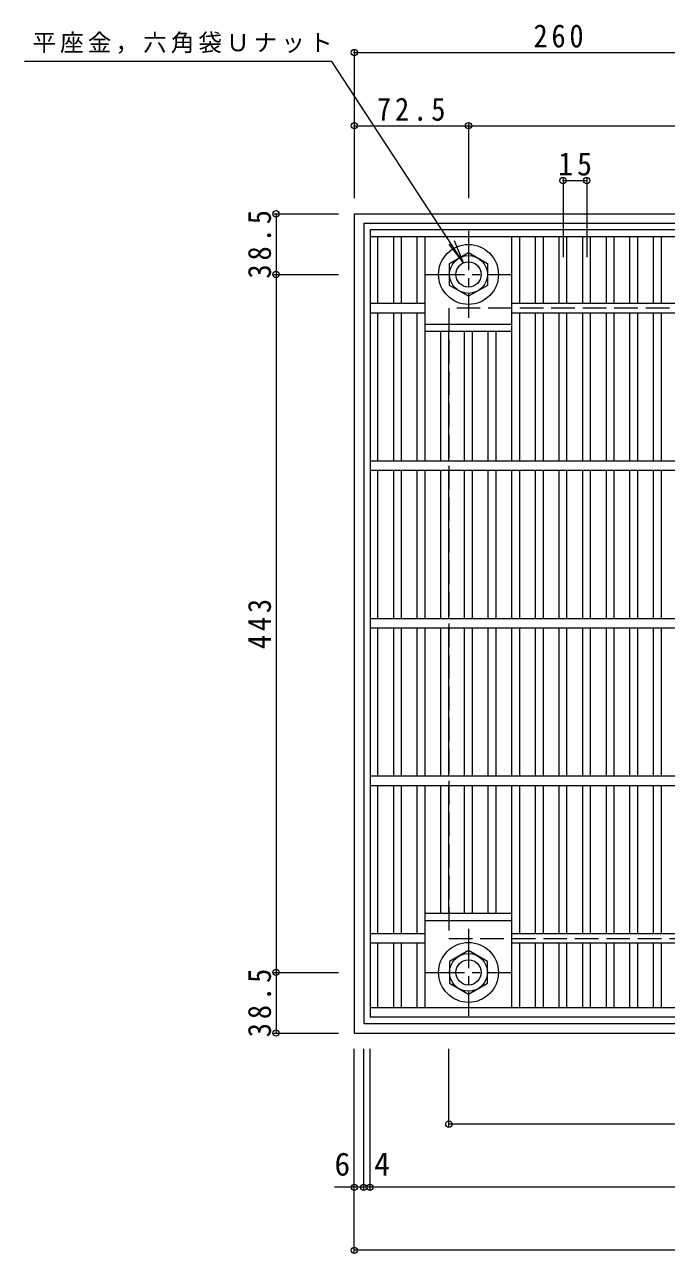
# Model space of a CAD drawing. Units: millimetres at full size, sheet at 1:5. Extents: x -830 to 783, y -691 to 667.
# Drawn here: x -830 to -422, y -200 to 580 of the extents above; entities that cross this region are included whole.
import ezdxf
from ezdxf.enums import TextEntityAlignment as Align

# ---------------------------------------------------------------- set-up
doc = ezdxf.new("R2010")
doc.units = ezdxf.units.MM
doc.header["$LTSCALE"] = 5
doc.header["$PDMODE"] = 32
doc.header["$PDSIZE"] = 4
doc.linetypes.add('CHAIN1', pattern=[8, 5, -1, 1, -1])
doc.linetypes.add('DASHED3', pattern=[4, 3, -1])
for name, color, linetype, lineweight in [('E-1', 2, 'Continuous', 9), ('E-2', 3, 'Continuous', 9), ('E-4', 7, 'Continuous', 9), ('E-5', 7, 'Continuous', 9)]:
    doc.layers.add(name, color=color, linetype=linetype, lineweight=lineweight)
doc.styles.add('ＭＳ ゴシック', font='')
doc.styles.get('ＭＳ ゴシック').set_extended_font_data('MS Gothic')

msp = doc.modelspace()

# ---------------------------------------------------------------- linework, layer by layer
at = {"layer": 'E-1'}
for p, q in [((-620.469, 460.109), (-100.469, 460.109)), ((-620.469, 460.109), (-620.469, -59.891)), ((-614.469, 454.109), (-106.469, 454.109)), ((-614.469, 454.109), (-614.469, -53.891)), ((-559.969, 428.537), (-547.969, 435.466)), ((-547.969, 435.466), (-535.969, 428.537)), ((-559.969, 414.681), (-559.969, 428.537)), ((-535.969, 428.537), (-535.969, 414.681)), ((-547.969, 407.752), (-559.969, 414.681)), ((-535.969, 414.681), (-547.969, 407.752)), ((-547.969, -7.535), (-559.969, -14.464)), ((-535.969, -14.464), (-547.969, -7.535)), ((-559.969, -14.464), (-559.969, -28.32)), ((-535.969, -28.32), (-535.969, -14.464)), ((-559.969, -28.32), (-547.969, -35.249)), ((-547.969, -35.249), (-535.969, -28.32)), ((-614.469, -53.891), (-106.469, -53.891)), ((-620.469, -59.891), (-100.469, -59.891))]:
    msp.add_line(p, q, dxfattribs=at)
at = {"layer": 'E-1', "linetype": 'CHAIN1'}
for p, q in [((-547.969, 449.246), (-547.969, 393.973)), ((-575.605, 421.609), (-520.332, 421.609)), ((-547.969, 6.244), (-547.969, -49.029)), ((-575.605, -21.392), (-520.332, -21.392))]:
    msp.add_line(p, q, dxfattribs=at)
at = {"layer": 'E-1', "linetype": 'DASHED3'}
msp.add_lwpolyline([(-560.469, 0.109), (-160.469, 0.109), (-160.469, 400.109), (-560.469, 400.109)], close=True, dxfattribs=at)
at = {"layer": 'E-1'}
for centre, radius in [((-547.969, 421.609), 19), ((-547.969, 421.609), 12), ((-547.969, 421.609), 8), ((-547.969, -21.392), 19), ((-547.969, -21.392), 12), ((-547.969, -21.392), 8)]:
    msp.add_circle(centre, radius, dxfattribs=at)
at = {"layer": 'E-2'}
for p, q in [((-610.469, 450.109), (-110.469, 450.109)), ((-610.469, 450.109), (-610.469, -49.891)), ((-610.469, 445.609), (-110.469, 445.609)), ((-605.469, 403.109), (-605.469, 445.609)), ((-595.469, 403.109), (-595.469, 445.609)), ((-590.469, 403.109), (-590.469, 445.609)), ((-580.469, 403.109), (-580.469, 445.609)), ((-575.469, 303.109), (-575.469, 445.609)), ((-520.469, 303.109), (-520.469, 445.609)), ((-515.469, 403.109), (-515.469, 445.609)), ((-505.469, 403.109), (-505.469, 445.609)), ((-500.469, 403.109), (-500.469, 445.609)), ((-490.469, 403.109), (-490.469, 445.609)), ((-485.469, 403.109), (-485.469, 445.609)), ((-475.469, 403.109), (-475.469, 445.609)), ((-470.469, 403.109), (-470.469, 445.609)), ((-460.469, 403.109), (-460.469, 445.609)), ((-455.469, 403.109), (-455.469, 445.609)), ((-445.469, 403.109), (-445.469, 445.609)), ((-440.469, 403.109), (-440.469, 445.609)), ((-430.469, 403.109), (-430.469, 445.609)), ((-425.469, 403.109), (-425.469, 445.609)), ((-575.469, 403.109), (-610.469, 403.109)), ((-200.469, 403.109), (-520.469, 403.109)), ((-575.469, 397.109), (-610.469, 397.109)), ((-605.469, 303.109), (-605.469, 397.109)), ((-595.469, 303.109), (-595.469, 397.109)), ((-590.469, 303.109), (-590.469, 397.109)), ((-580.469, 303.109), (-580.469, 397.109)), ((-575.469, 390.109), (-520.469, 390.109)), ((-200.469, 397.109), (-520.469, 397.109)), ((-515.469, 303.109), (-515.469, 397.109)), ((-505.469, 303.109), (-505.469, 397.109)), ((-500.469, 303.109), (-500.469, 397.109)), ((-490.469, 303.109), (-490.469, 397.109)), ((-485.469, 303.109), (-485.469, 397.109)), ((-475.469, 303.109), (-475.469, 397.109)), ((-470.469, 303.109), (-470.469, 397.109)), ((-460.469, 303.109), (-460.469, 397.109)), ((-455.469, 303.109), (-455.469, 397.109)), ((-445.469, 303.109), (-445.469, 397.109)), ((-440.469, 303.109), (-440.469, 397.109)), ((-430.469, 303.109), (-430.469, 397.109)), ((-425.469, 303.109), (-425.469, 397.109)), ((-575.469, 385.609), (-520.469, 385.609)), ((-565.469, 303.109), (-565.469, 385.609)), ((-560.469, 303.109), (-560.469, 385.609)), ((-550.469, 303.109), (-550.469, 385.609)), ((-545.469, 303.109), (-545.469, 385.609)), ((-535.469, 303.109), (-535.469, 385.609)), ((-530.469, 303.109), (-530.469, 385.609)), ((-110.469, 303.109), (-610.469, 303.109)), ((-110.469, 297.109), (-610.469, 297.109)), ((-605.469, 203.109), (-605.469, 297.109)), ((-595.469, 203.109), (-595.469, 297.109)), ((-590.469, 203.109), (-590.469, 297.109)), ((-580.469, 203.109), (-580.469, 297.109)), ((-575.469, 203.109), (-575.469, 297.109)), ((-565.469, 203.109), (-565.469, 297.109)), ((-560.469, 203.109), (-560.469, 297.109)), ((-550.469, 203.109), (-550.469, 297.109)), ((-545.469, 203.109), (-545.469, 297.109)), ((-535.469, 203.109), (-535.469, 297.109)), ((-530.469, 203.109), (-530.469, 297.109)), ((-520.469, 203.109), (-520.469, 297.109)), ((-515.469, 203.109), (-515.469, 297.109)), ((-505.469, 203.109), (-505.469, 297.109)), ((-500.469, 203.109), (-500.469, 297.109)), ((-490.469, 203.109), (-490.469, 297.109)), ((-485.469, 203.109), (-485.469, 297.109)), ((-475.469, 203.109), (-475.469, 297.109)), ((-470.469, 203.109), (-470.469, 297.109)), ((-460.469, 203.109), (-460.469, 297.109)), ((-455.469, 203.109), (-455.469, 297.109)), ((-445.469, 203.109), (-445.469, 297.109)), ((-440.469, 203.109), (-440.469, 297.109)), ((-430.469, 203.109), (-430.469, 297.109)), ((-425.469, 203.109), (-425.469, 297.109)), ((-110.469, 203.109), (-610.469, 203.109)), ((-110.469, 197.109), (-610.469, 197.109)), ((-605.469, 103.109), (-605.469, 197.109)), ((-595.469, 103.109), (-595.469, 197.109)), ((-590.469, 103.109), (-590.469, 197.109)), ((-580.469, 103.109), (-580.469, 197.109)), ((-575.469, 103.109), (-575.469, 197.109)), ((-565.469, 103.109), (-565.469, 197.109)), ((-560.469, 103.109), (-560.469, 197.109)), ((-550.469, 103.109), (-550.469, 197.109)), ((-545.469, 103.109), (-545.469, 197.109)), ((-535.469, 103.109), (-535.469, 197.109)), ((-530.469, 103.109), (-530.469, 197.109)), ((-520.469, 103.109), (-520.469, 197.109)), ((-515.469, 103.109), (-515.469, 197.109)), ((-505.469, 103.109), (-505.469, 197.109)), ((-500.469, 103.109), (-500.469, 197.109)), ((-490.469, 103.109), (-490.469, 197.109)), ((-485.469, 103.109), (-485.469, 197.109)), ((-475.469, 103.109), (-475.469, 197.109)), ((-470.469, 103.109), (-470.469, 197.109)), ((-460.469, 103.109), (-460.469, 197.109)), ((-455.469, 103.109), (-455.469, 197.109)), ((-445.469, 103.109), (-445.469, 197.109)), ((-440.469, 103.109), (-440.469, 197.109)), ((-430.469, 103.109), (-430.469, 197.109)), ((-425.469, 103.109), (-425.469, 197.109)), ((-110.469, 103.109), (-610.469, 103.109)), ((-110.469, 97.109), (-610.469, 97.109)), ((-605.469, 3.109), (-605.469, 97.109)), ((-595.469, 3.109), (-595.469, 97.109)), ((-590.469, 3.109), (-590.469, 97.109)), ((-580.469, 3.109), (-580.469, 97.109)), ((-575.469, -43.891), (-575.469, 97.109)), ((-565.469, 16.108), (-565.469, 97.109)), ((-560.469, 16.108), (-560.469, 97.109)), ((-550.469, 16.108), (-550.469, 97.109)), ((-545.469, 16.108), (-545.469, 97.109)), ((-535.469, 16.108), (-535.469, 97.109)), ((-530.469, 16.108), (-530.469, 97.109)), ((-520.469, -43.891), (-520.469, 97.109)), ((-515.469, 3.109), (-515.469, 97.109)), ((-505.469, 3.109), (-505.469, 97.109)), ((-500.469, 3.109), (-500.469, 97.109)), ((-490.469, 3.109), (-490.469, 97.109)), ((-485.469, 3.109), (-485.469, 97.109)), ((-475.469, 3.109), (-475.469, 97.109)), ((-470.469, 3.109), (-470.469, 97.109)), ((-460.469, 3.109), (-460.469, 97.109)), ((-455.469, 3.109), (-455.469, 97.109)), ((-445.469, 3.109), (-445.469, 97.109)), ((-440.469, 3.109), (-440.469, 97.109)), ((-430.469, 3.109), (-430.469, 97.109)), ((-425.469, 3.109), (-425.469, 97.109)), ((-575.469, 16.108), (-520.469, 16.108)), ((-575.469, 11.608), (-520.469, 11.608)), ((-575.469, 3.109), (-610.469, 3.109)), ((-200.469, 3.109), (-520.469, 3.109)), ((-575.469, -2.891), (-610.469, -2.891)), ((-605.469, -43.891), (-605.469, -2.891)), ((-595.469, -43.891), (-595.469, -2.891)), ((-590.469, -43.891), (-590.469, -2.891)), ((-580.469, -43.891), (-580.469, -2.891)), ((-200.469, -2.891), (-520.469, -2.891)), ((-515.469, -43.891), (-515.469, -2.891)), ((-505.469, -43.891), (-505.469, -2.891)), ((-500.469, -43.891), (-500.469, -2.891)), ((-490.469, -43.891), (-490.469, -2.891)), ((-485.469, -43.891), (-485.469, -2.891)), ((-475.469, -43.891), (-475.469, -2.891)), ((-470.469, -43.891), (-470.469, -2.891)), ((-460.469, -43.891), (-460.469, -2.891)), ((-455.469, -43.891), (-455.469, -2.891)), ((-445.469, -43.891), (-445.469, -2.891)), ((-440.469, -43.891), (-440.469, -2.891)), ((-430.469, -43.891), (-430.469, -2.891)), ((-425.469, -43.891), (-425.469, -2.891)), ((-110.469, -43.891), (-610.469, -43.891)), ((-110.469, -49.891), (-610.469, -49.891))]:
    msp.add_line(p, q, dxfattribs=at)
at = {"layer": 'E-4'}
for p, q in [((-620.469, 563.954), (-620.469, 470.109)), ((-620.469, 562.454), (-360.469, 562.454)), ((-620.469, 515.974), (-547.969, 515.974)), ((-547.969, 517.474), (-547.969, 470.109)), ((-547.969, 515.974), (-172.969, 515.974)), ((-487.969, 482.702), (-487.969, 432.477)), ((-487.969, 481.202), (-472.969, 481.202)), ((-472.969, 482.702), (-472.969, 432.477)), ((-671.654, 460.109), (-630.469, 460.109)), ((-670.154, 460.109), (-670.154, 421.609)), ((-671.654, 421.609), (-630.469, 421.609)), ((-670.154, 421.609), (-670.154, -21.392)), ((-671.654, -21.392), (-630.469, -21.392)), ((-670.154, -21.392), (-670.154, -59.891)), ((-671.654, -59.891), (-630.469, -59.891)), ((-620.469, -199.249), (-620.469, -69.891)), ((-614.469, -159.249), (-614.469, -69.891)), ((-610.469, -159.249), (-610.469, -69.891)), ((-560.469, -119.249), (-560.469, -69.891)), ((-160.469, -117.749), (-560.469, -117.749)), ((-620.469, -157.749), (-633.056, -157.749)), ((-614.469, -157.749), (-620.469, -157.749)), ((-610.469, -157.749), (-614.469, -157.749)), ((-110.469, -157.749), (-610.469, -157.749)), ((-100.469, -197.749), (-620.469, -197.749))]:
    msp.add_line(p, q, dxfattribs=at)
for p in [(-620.469, 562.454), (-620.469, 515.974), (-547.969, 515.974), (-487.969, 481.202), (-472.969, 481.202), (-670.154, 460.109), (-670.154, 421.609), (-670.154, -21.392), (-670.154, -59.891), (-560.469, -117.749), (-620.469, -157.749), (-614.469, -157.749), (-610.469, -157.749), (-620.469, -197.749)]:
    msp.add_point(p, dxfattribs=at)
at = {"layer": 'E-5'}
for q in [(-560.322, 440.892), (-556.926, 442.842)]:
    msp.add_line((-551.219, 428.971), q, dxfattribs=at)
msp.add_lwpolyline([(-551.219, 428.971), (-634.774, 556.66), (-829.774, 556.66)], dxfattribs=at)

# ---------------------------------------------------------------- texts
at = {"layer": 'E-4', "color": 2, "style": 'ＭＳ ゴシック'}
for s, p in [('6', (-633.056, -154.749)), ('4', (-607.863, -154.749))]:
    msp.add_text(s, height=14.66, dxfattribs=at).set_placement(p, align=Align.BOTTOM_LEFT)
at = {"layer": 'E-4', "color": 2, "char_height": 14.66, "attachment_point": 7, "style": 'ＭＳ ゴシック'}
for s, insert in [('\\T1.27;\\W0.9;260', (-506.719, 565.454)), ('\\T1.28;\\W0.9;72.5', (-606.094, 518.974)), ('\\T1.27;\\W0.95;15', (-491.094, 484.202))]:
    msp.add_mtext(s, dxfattribs=dict(at, insert=insert))
at = {"layer": 'E-4', "color": 2, "char_height": 14.66, "attachment_point": 7, "rotation": 90, "style": 'ＭＳ ゴシック'}
for s, insert in [('\\T1.28;\\W0.9;38.5', (-673.154, 418.984)), ('\\T1.27;\\W0.9;443', (-673.154, 183.859)), ('\\T1.28;\\W0.9;38.5', (-673.154, -62.517))]:
    msp.add_mtext(s, dxfattribs=dict(at, insert=insert))
at = {"layer": 'E-5', "insert": (-824.774, 561.66), "char_height": 11, "attachment_point": 7, "style": 'ＭＳ ゴシック'}
msp.add_mtext('\\T1.17;平座金，六角袋Ｕナット', dxfattribs=at)

doc.saveas('drawing.dxf')
